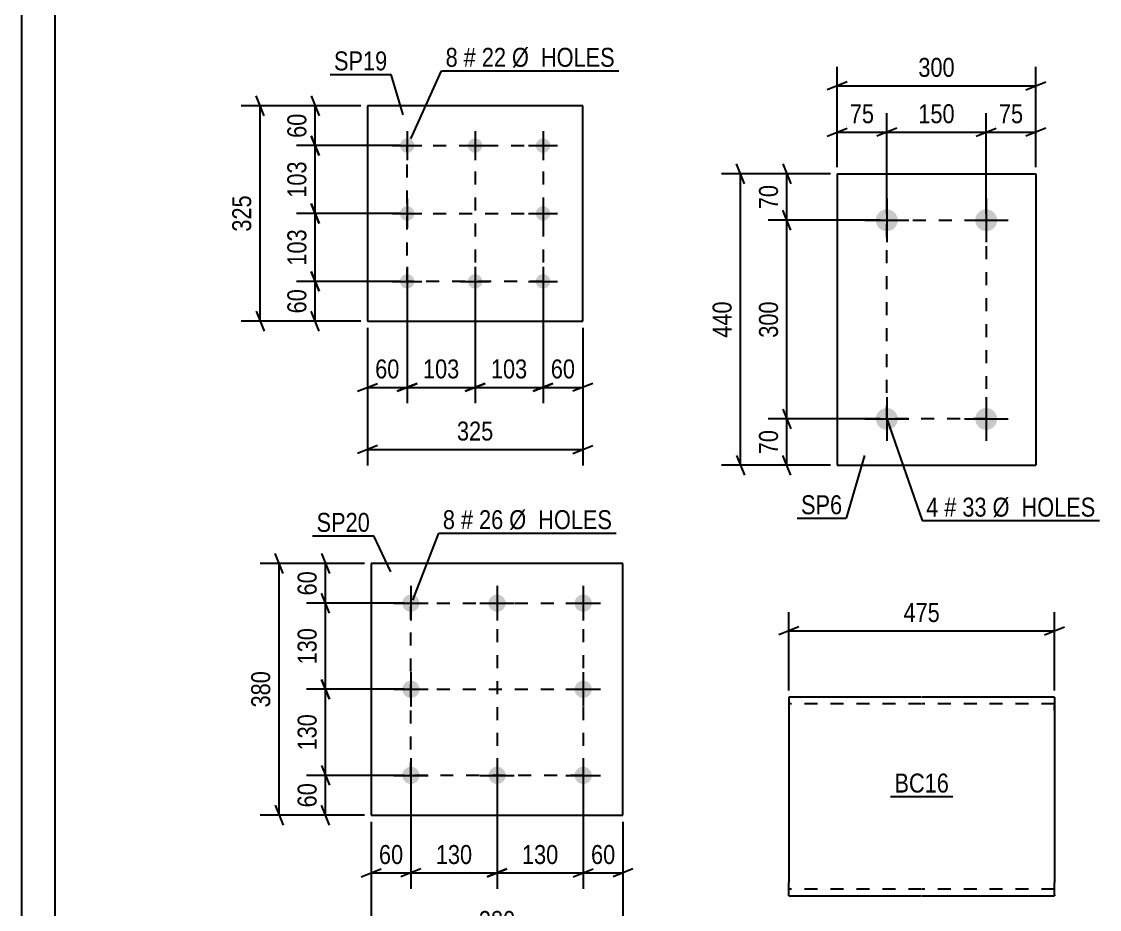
# Model space of a CAD drawing. Header units: millimetres. Extents: x 0 to 594, y 0 to 420.
# Drawn here: x 0 to 162.6, y 151.9 to 285.9 of the extents above; entities that cross this region are included whole.
import ezdxf

# ---------------------------------------------------------------- set-up
doc = ezdxf.new("R2010")
doc.units = ezdxf.units.MM
doc.linetypes.add('DXK_LINE_DOT2', pattern=[3.9198, 1.9599, -1.9599])
doc.styles.add('Arial Narrow', font='ARIALN.TTF', dxfattribs={"height": 0.2})

# ---------------------------------------------------------------- blocks, each defined once
blk = doc.blocks.new('Unknown-284929833-1131')
at = {"color": 5, "linetype": 'Continuous'}
for p, q in [((0, 420), (0, 0)), ((5, 415), (5, 5))]:
    blk.add_line(p, q, dxfattribs=at)
blk = doc.blocks.new('Bolt-284929833-6609 - 6575')
at = {"linetype": 'Continuous'}
for points in [[(58.19, 268.3, -1), (58.19, 266.1, -1)], [(68.44, 268.3, -1), (68.44, 266.1, -1)], [(78.69, 268.3, -1), (78.69, 266.1, -1)], [(58.19, 258.05, -1), (58.19, 255.85, -1)], [(78.69, 258.05, -1), (78.69, 255.85, -1)], [(58.19, 247.8, -1), (58.19, 245.6, -1)], [(68.44, 247.8, -1), (68.44, 245.6, -1)], [(78.69, 247.8, -1), (78.69, 245.6, -1)]]:
    blk.add_hatch(color=1, dxfattribs=at).paths.add_polyline_path(points)
at = {"color": 1, "linetype": 'Continuous'}
for p, q in [((58.19, 269.4), (58.19, 265)), ((68.44, 269.4), (68.44, 265)), ((78.69, 269.4), (78.69, 265)), ((55.99, 267.2), (60.39, 267.2)), ((66.24, 267.2), (70.64, 267.2)), ((76.49, 267.2), (80.89, 267.2)), ((58.19, 259.15), (58.19, 254.75)), ((78.69, 259.15), (78.69, 254.75)), ((55.99, 256.95), (60.39, 256.95)), ((76.49, 256.95), (80.89, 256.95)), ((58.19, 248.9), (58.19, 244.5)), ((68.44, 248.9), (68.44, 244.5)), ((78.69, 248.9), (78.69, 244.5)), ((55.99, 246.7), (60.39, 246.7)), ((66.24, 246.7), (70.64, 246.7)), ((76.49, 246.7), (80.89, 246.7))]:
    blk.add_line(p, q, dxfattribs=at)
blk = doc.blocks.new('Part-284929833-6614 - 6575')
at = {"color": 2, "linetype": 'Continuous'}
for p, q in [((84.69, 273.2), (52.19, 273.2)), ((52.19, 273.2), (52.19, 240.7)), ((84.69, 240.7), (84.69, 273.2)), ((52.19, 240.7), (84.69, 240.7))]:
    blk.add_line(p, q, dxfattribs=at)
blk = doc.blocks.new('Bolt-284929833-6725 - 6691')
at = {"linetype": 'Continuous'}
for points in [[(58.75, 199.41, -1), (58.75, 196.81, -1)], [(71.75, 199.41, -1), (71.75, 196.81, -1)], [(84.75, 199.41, -1), (84.75, 196.81, -1)], [(58.75, 186.41, -1), (58.75, 183.81, -1)], [(84.75, 186.41, -1), (84.75, 183.81, -1)], [(58.75, 173.41, -1), (58.75, 170.81, -1)], [(71.75, 173.41, -1), (71.75, 170.81, -1)], [(84.75, 173.41, -1), (84.75, 170.81, -1)]]:
    blk.add_hatch(color=1, dxfattribs=at).paths.add_polyline_path(points)
at = {"color": 1, "linetype": 'Continuous'}
for p, q in [((58.75, 200.71), (58.75, 195.51)), ((71.75, 200.71), (71.75, 195.51)), ((84.75, 200.71), (84.75, 195.51)), ((56.15, 198.11), (61.35, 198.11)), ((69.15, 198.11), (74.35, 198.11)), ((82.15, 198.11), (87.35, 198.11)), ((58.75, 187.71), (58.75, 182.51)), ((84.75, 187.71), (84.75, 182.51)), ((56.15, 185.11), (61.35, 185.11)), ((82.15, 185.11), (87.35, 185.11)), ((58.75, 174.71), (58.75, 169.51)), ((71.75, 174.71), (71.75, 169.51)), ((84.75, 174.71), (84.75, 169.51)), ((56.15, 172.11), (61.35, 172.11)), ((69.15, 172.11), (74.35, 172.11)), ((82.15, 172.11), (87.35, 172.11))]:
    blk.add_line(p, q, dxfattribs=at)
blk = doc.blocks.new('Part-284929833-6730 - 6691')
at = {"color": 2, "linetype": 'Continuous'}
for p, q in [((90.75, 204.11), (52.75, 204.11)), ((52.75, 204.11), (52.75, 166.11)), ((90.75, 166.11), (90.75, 204.11)), ((52.75, 166.11), (90.75, 166.11))]:
    blk.add_line(p, q, dxfattribs=at)
blk = doc.blocks.new('Part-284929833-7233 - 7226')
at = {"color": 2, "linetype": 'Continuous'}
for p, q in [((115.78, 183.92), (115.78, 181.92)), ((135.78, 183.92), (115.78, 183.92)), ((155.88, 183.92), (135.88, 183.92)), ((155.88, 183.92), (155.88, 183.33)), ((155.88, 183.33), (155.88, 181.92)), ((115.78, 181.92), (115.78, 155.92)), ((155.88, 181.92), (155.88, 155.92)), ((115.78, 153.92), (115.78, 155.92)), ((155.88, 153.92), (155.88, 155.92)), ((115.78, 153.92), (135.78, 153.92)), ((135.88, 153.92), (155.88, 153.92))]:
    blk.add_line(p, q, dxfattribs=at)
at = {"color": 7, "linetype": 'DXK_LINE_DOT2'}
for p, q in [((135.78, 182.92), (115.78, 182.92)), ((115.78, 182.62), (115.78, 181.92)), ((155.88, 182.92), (135.88, 182.92)), ((155.88, 183.33), (155.88, 182.92)), ((155.88, 181.92), (155.88, 182.68)), ((115.78, 154.92), (115.78, 154.99)), ((115.78, 154.92), (115.78, 154.99)), ((135.78, 154.92), (115.78, 154.92)), ((155.88, 154.92), (135.88, 154.92)), ((155.88, 154.99), (155.88, 155.92)), ((155.88, 154.92), (155.88, 154.99)), ((155.88, 154.92), (155.88, 154.99)), ((155.88, 154.07), (155.88, 153.92))]:
    blk.add_line(p, q, dxfattribs=at)
blk = doc.blocks.new('Bolt-284929833-7333 - 7299')
at = {"linetype": 'Continuous'}
for points in [[(130.56, 257.58, -1), (130.56, 254.28, -1)], [(145.56, 257.58, -1), (145.56, 254.28, -1)], [(130.56, 227.58, -1), (130.56, 224.28, -1)], [(145.56, 227.58, -1), (145.56, 224.28, -1)]]:
    blk.add_hatch(color=1, dxfattribs=at).paths.add_polyline_path(points)
at = {"color": 1, "linetype": 'Continuous'}
for p, q in [((130.56, 259.23), (130.56, 252.63)), ((145.56, 259.23), (145.56, 252.63)), ((127.26, 255.93), (133.86, 255.93)), ((142.26, 255.93), (148.86, 255.93)), ((130.56, 229.23), (130.56, 222.63)), ((145.56, 229.23), (145.56, 222.63)), ((127.26, 225.93), (133.86, 225.93)), ((142.26, 225.93), (148.86, 225.93))]:
    blk.add_line(p, q, dxfattribs=at)
blk = doc.blocks.new('Part-284929833-7338 - 7299')
at = {"color": 2, "linetype": 'Continuous'}
for p, q in [((123.06, 262.93), (123.06, 218.93)), ((123.06, 262.93), (153.06, 262.93)), ((153.06, 262.93), (153.06, 218.93)), ((123.06, 218.93), (153.06, 218.93))]:
    blk.add_line(p, q, dxfattribs=at)
blk = doc.blocks.new('Rectangle-284929833-11214 - 6575')
at = {"color": 1, "linetype": 'DXK_LINE_DOT2'}
blk.add_lwpolyline([(58.19, 267.2), (78.69, 267.2), (78.69, 246.7), (58.19, 246.7), (58.19, 267.2)], close=True, dxfattribs=at)
blk = doc.blocks.new('Rectangle-284929833-11246 - 6691')
at = {"color": 1, "linetype": 'DXK_LINE_DOT2'}
blk.add_lwpolyline([(58.75, 198.11), (84.75, 198.11), (84.75, 172.11), (58.75, 172.11), (58.75, 198.11)], close=True, dxfattribs=at)
blk = doc.blocks.new('Rectangle-284929833-11277 - 7299')
at = {"color": 1, "linetype": 'DXK_LINE_DOT2'}
blk.add_lwpolyline([(130.56, 255.93), (145.56, 255.93), (145.56, 225.93), (130.56, 225.93), (130.56, 255.93)], close=True, dxfattribs=at)
blk = doc.blocks.new('Line-284929833-11224 - 6575')
at = {"color": 1, "linetype": 'DXK_LINE_DOT2'}
blk.add_line((68.44, 267.2), (68.44, 246.7), dxfattribs=at)
blk = doc.blocks.new('Line-284929833-11256 - 6691')
at = {"color": 1, "linetype": 'DXK_LINE_DOT2'}
blk.add_line((71.75, 198.11), (71.75, 172.11), dxfattribs=at)
blk = doc.blocks.new('Line-284929833-11231 - 6575')
at = {"color": 1, "linetype": 'DXK_LINE_DOT2'}
blk.add_line((58.19, 256.95), (78.69, 256.95), dxfattribs=at)
blk = doc.blocks.new('Line-284929833-11263 - 6691')
at = {"color": 1, "linetype": 'DXK_LINE_DOT2'}
blk.add_line((58.75, 185.11), (84.75, 185.11), dxfattribs=at)
blk = doc.blocks.new('StraightDimension-284929833-6652 - 6575')
at = {"color": 7, "linetype": 'Continuous'}
for p, q in [((36.6, 271.7), (35.4, 274.7)), ((51.19, 273.2), (33.15, 273.2)), ((36, 240.7), (36, 273.2)), ((35.4, 242.2), (36.6, 239.2)), ((51.19, 240.7), (33.15, 240.7))]:
    blk.add_line(p, q, dxfattribs=at)
at = {"color": 0}
blk.add_wipeout([(35.25, 260.29), (31.05, 260.29), (31.05, 253.61), (35.25, 253.61)], dxfattribs=at)
at = {"color": 3, "style": 'Arial Narrow'}
blk.add_text('325', height=2.863, rotation=90.0002, dxfattribs=at).set_placement((34.65, 254.21))
blk = doc.blocks.new('StraightDimension-284929833-6641 - 6575')
at = {"color": 7, "linetype": 'Continuous'}
for p, q in [((58.19, 245.7), (58.19, 228.3)), ((52.19, 239.7), (52.19, 228.3)), ((50.69, 230.1), (53.69, 231.3)), ((59.69, 231.3), (56.69, 230.1)), ((52.19, 230.7), (58.19, 230.7))]:
    blk.add_line(p, q, dxfattribs=at)
at = {"color": 0}
blk.add_wipeout([(57.62, 231.45), (57.62, 235.65), (52.76, 235.65), (52.76, 231.45)], dxfattribs=at)
at = {"color": 3, "style": 'Arial Narrow'}
blk.add_text('60', height=2.863, dxfattribs=at).set_placement((53.36, 232.05))
blk = doc.blocks.new('StraightDimension-284929833-6616 - 6575')
at = {"color": 7, "linetype": 'Continuous'}
for p, q in [((52.19, 239.7), (52.19, 218.92)), ((84.69, 239.7), (84.69, 218.92)), ((53.69, 221.92), (50.69, 220.72)), ((52.19, 221.32), (84.69, 221.32)), ((83.19, 220.72), (86.19, 221.92))]:
    blk.add_line(p, q, dxfattribs=at)
at = {"color": 0}
blk.add_wipeout([(71.78, 222.07), (71.78, 226.27), (65.1, 226.27), (65.1, 222.07)], dxfattribs=at)
at = {"color": 3, "style": 'Arial Narrow'}
blk.add_text('325', height=2.863, dxfattribs=at).set_placement((65.7, 222.67))
blk = doc.blocks.new('StraightDimension-284929833-6627 - 6575')
at = {"color": 7, "linetype": 'Continuous'}
for p, q in [((78.69, 245.7), (78.69, 228.3)), ((84.69, 239.7), (84.69, 228.3)), ((77.19, 230.1), (80.19, 231.3)), ((86.19, 231.3), (83.19, 230.1)), ((78.69, 230.7), (84.69, 230.7))]:
    blk.add_line(p, q, dxfattribs=at)
at = {"color": 0}
blk.add_wipeout([(84.12, 231.45), (84.12, 235.65), (79.26, 235.65), (79.26, 231.45)], dxfattribs=at)
at = {"color": 3, "style": 'Arial Narrow'}
blk.add_text('60', height=2.863, dxfattribs=at).set_placement((79.86, 232.05))
blk = doc.blocks.new('StraightDimension-284929833-6637 - 6575')
at = {"color": 7, "linetype": 'Continuous'}
for p, q in [((68.44, 245.7), (68.44, 228.3)), ((78.69, 245.7), (78.69, 228.3)), ((66.94, 230.1), (69.94, 231.3)), ((80.19, 231.3), (77.19, 230.1)), ((68.44, 230.7), (78.69, 230.7))]:
    blk.add_line(p, q, dxfattribs=at)
at = {"color": 0}
blk.add_wipeout([(76.91, 231.45), (76.91, 235.65), (70.22, 235.65), (70.22, 231.45)], dxfattribs=at)
at = {"color": 3, "style": 'Arial Narrow'}
blk.add_text('103', height=2.863, dxfattribs=at).set_placement((70.82, 232.05))
blk = doc.blocks.new('StraightDimension-284929833-6639 - 6575')
at = {"color": 7, "linetype": 'Continuous'}
for p, q in [((58.19, 245.7), (58.19, 228.3)), ((68.44, 245.7), (68.44, 228.3)), ((56.69, 230.1), (59.69, 231.3)), ((69.94, 231.3), (66.94, 230.1)), ((58.19, 230.7), (68.44, 230.7))]:
    blk.add_line(p, q, dxfattribs=at)
at = {"color": 0}
blk.add_wipeout([(66.66, 231.45), (66.66, 235.65), (59.97, 235.65), (59.97, 231.45)], dxfattribs=at)
at = {"color": 3, "style": 'Arial Narrow'}
blk.add_text('103', height=2.863, dxfattribs=at).set_placement((60.57, 232.05))
blk = doc.blocks.new('StraightDimension-284929833-6663 - 6575')
at = {"color": 7, "linetype": 'Continuous'}
for p, q in [((43.72, 274.7), (44.92, 271.7)), ((51.19, 273.2), (41.47, 273.2)), ((44.32, 267.2), (44.32, 273.2)), ((44.92, 265.7), (43.72, 268.7)), ((57.19, 267.2), (41.47, 267.2))]:
    blk.add_line(p, q, dxfattribs=at)
at = {"color": 0}
blk.add_wipeout([(43.57, 272.63), (39.37, 272.63), (39.37, 267.77), (43.57, 267.77)], dxfattribs=at)
at = {"color": 3, "style": 'Arial Narrow'}
blk.add_text('60', height=2.863, rotation=90.0002, dxfattribs=at).set_placement((42.97, 268.37))
blk = doc.blocks.new('StraightDimension-284929833-6673 - 6575')
at = {"color": 7, "linetype": 'Continuous'}
for p, q in [((43.72, 268.7), (44.92, 265.7)), ((57.19, 267.2), (41.47, 267.2)), ((44.32, 256.95), (44.32, 267.2)), ((44.92, 255.45), (43.72, 258.45)), ((57.19, 256.95), (41.47, 256.95))]:
    blk.add_line(p, q, dxfattribs=at)
at = {"color": 0}
blk.add_wipeout([(43.57, 265.42), (39.37, 265.42), (39.37, 258.73), (43.57, 258.73)], dxfattribs=at)
at = {"color": 3, "style": 'Arial Narrow'}
blk.add_text('103', height=2.863, rotation=90.0002, dxfattribs=at).set_placement((42.97, 259.33))
blk = doc.blocks.new('StraightDimension-284929833-6675 - 6575')
at = {"color": 7, "linetype": 'Continuous'}
for p, q in [((43.72, 258.45), (44.92, 255.45)), ((57.19, 256.95), (41.47, 256.95)), ((44.32, 246.7), (44.32, 256.95)), ((44.92, 245.2), (43.72, 248.2)), ((57.19, 246.7), (41.47, 246.7))]:
    blk.add_line(p, q, dxfattribs=at)
at = {"color": 0}
blk.add_wipeout([(43.57, 255.17), (39.37, 255.17), (39.37, 248.48), (43.57, 248.48)], dxfattribs=at)
at = {"color": 3, "style": 'Arial Narrow'}
blk.add_text('103', height=2.863, rotation=90.0002, dxfattribs=at).set_placement((42.97, 249.08))
blk = doc.blocks.new('StraightDimension-284929833-6677 - 6575')
at = {"color": 7, "linetype": 'Continuous'}
for p, q in [((43.72, 248.2), (44.92, 245.2)), ((57.19, 246.7), (41.47, 246.7)), ((44.32, 240.7), (44.32, 246.7)), ((44.92, 239.2), (43.72, 242.2)), ((51.19, 240.7), (41.47, 240.7))]:
    blk.add_line(p, q, dxfattribs=at)
at = {"color": 0}
blk.add_wipeout([(43.57, 246.13), (39.37, 246.13), (39.37, 241.27), (43.57, 241.27)], dxfattribs=at)
at = {"color": 3, "style": 'Arial Narrow'}
blk.add_text('60', height=2.863, rotation=90.0002, dxfattribs=at).set_placement((42.97, 241.87))
blk = doc.blocks.new('StraightDimension-284929833-6757 - 6691')
at = {"color": 7, "linetype": 'Continuous'}
for p, q in [((84.75, 171.11), (84.75, 154.98)), ((90.75, 165.11), (90.75, 154.98)), ((83.25, 156.78), (86.25, 157.98)), ((92.25, 157.98), (89.25, 156.78)), ((84.75, 157.38), (90.75, 157.38))]:
    blk.add_line(p, q, dxfattribs=at)
at = {"color": 0}
blk.add_wipeout([(90.18, 158.13), (90.18, 162.33), (85.33, 162.33), (85.33, 158.13)], dxfattribs=at)
at = {"color": 3, "style": 'Arial Narrow'}
blk.add_text('60', height=2.863, dxfattribs=at).set_placement((85.93, 158.73))
blk = doc.blocks.new('StraightDimension-284929833-6789 - 6691')
at = {"color": 7, "linetype": 'Continuous'}
for p, q in [((46.47, 183.61), (45.27, 186.61)), ((57.75, 185.11), (43.02, 185.11)), ((45.87, 172.11), (45.87, 185.11)), ((45.27, 173.61), (46.47, 170.61)), ((57.75, 172.11), (43.02, 172.11))]:
    blk.add_line(p, q, dxfattribs=at)
at = {"color": 0}
blk.add_wipeout([(45.12, 181.95), (40.92, 181.95), (40.92, 175.27), (45.12, 175.27)], dxfattribs=at)
at = {"color": 3, "style": 'Arial Narrow'}
blk.add_text('130', height=2.863, rotation=90.0002, dxfattribs=at).set_placement((44.52, 175.87))
blk = doc.blocks.new('StraightDimension-284929833-6743 - 6691')
at = {"color": 7, "linetype": 'Continuous'}
for p, q in [((58.75, 171.11), (58.75, 154.98)), ((52.75, 165.11), (52.75, 154.98)), ((51.25, 156.78), (54.25, 157.98)), ((60.25, 157.98), (57.25, 156.78)), ((52.75, 157.38), (58.75, 157.38))]:
    blk.add_line(p, q, dxfattribs=at)
at = {"color": 0}
blk.add_wipeout([(58.18, 158.13), (58.18, 162.33), (53.33, 162.33), (53.33, 158.13)], dxfattribs=at)
at = {"color": 3, "style": 'Arial Narrow'}
blk.add_text('60', height=2.863, dxfattribs=at).set_placement((53.93, 158.73))
blk = doc.blocks.new('StraightDimension-284929833-6732 - 6691')
at = {"color": 7, "linetype": 'Continuous'}
for p, q in [((52.75, 165.11), (52.75, 145.02)), ((90.75, 165.11), (90.75, 145.02)), ((54.25, 148.02), (51.25, 146.82)), ((89.25, 146.82), (92.25, 148.02)), ((52.75, 147.42), (90.75, 147.42))]:
    blk.add_line(p, q, dxfattribs=at)
at = {"color": 0}
blk.add_wipeout([(75.1, 148.17), (75.1, 152.37), (68.41, 152.37), (68.41, 148.17)], dxfattribs=at)
at = {"color": 3, "style": 'Arial Narrow'}
blk.add_text('380', height=2.863, dxfattribs=at).set_placement((69.01, 148.77))
blk = doc.blocks.new('StraightDimension-284929833-6753 - 6691')
at = {"color": 7, "linetype": 'Continuous'}
for p, q in [((58.75, 171.11), (58.75, 154.98)), ((71.75, 171.11), (71.75, 154.98)), ((60.25, 157.98), (57.25, 156.78)), ((70.25, 156.78), (73.25, 157.98)), ((58.75, 157.38), (71.75, 157.38))]:
    blk.add_line(p, q, dxfattribs=at)
at = {"color": 0}
blk.add_wipeout([(68.6, 158.13), (68.6, 162.33), (61.91, 162.33), (61.91, 158.13)], dxfattribs=at)
at = {"color": 3, "style": 'Arial Narrow'}
blk.add_text('130', height=2.863, dxfattribs=at).set_placement((62.51, 158.73))
blk = doc.blocks.new('StraightDimension-284929833-6755 - 6691')
at = {"color": 7, "linetype": 'Continuous'}
for p, q in [((71.75, 171.11), (71.75, 154.98)), ((84.75, 171.11), (84.75, 154.98)), ((73.25, 157.98), (70.25, 156.78)), ((83.25, 156.78), (86.25, 157.98)), ((71.75, 157.38), (84.75, 157.38))]:
    blk.add_line(p, q, dxfattribs=at)
at = {"color": 0}
blk.add_wipeout([(81.6, 158.13), (81.6, 162.33), (74.91, 162.33), (74.91, 158.13)], dxfattribs=at)
at = {"color": 3, "style": 'Arial Narrow'}
blk.add_text('130', height=2.863, dxfattribs=at).set_placement((75.51, 158.73))
blk = doc.blocks.new('StraightDimension-284929833-6768 - 6691')
at = {"color": 7, "linetype": 'Continuous'}
for p, q in [((39.47, 202.61), (38.27, 205.61)), ((51.75, 204.11), (36.02, 204.11)), ((38.87, 166.11), (38.87, 204.11)), ((38.27, 167.61), (39.47, 164.61)), ((51.75, 166.11), (36.02, 166.11))]:
    blk.add_line(p, q, dxfattribs=at)
at = {"color": 0}
blk.add_wipeout([(38.12, 188.45), (33.92, 188.45), (33.92, 181.77), (38.12, 181.77)], dxfattribs=at)
at = {"color": 3, "style": 'Arial Narrow'}
blk.add_text('380', height=2.863, rotation=90.0002, dxfattribs=at).set_placement((37.52, 182.37))
blk = doc.blocks.new('StraightDimension-284929833-6779 - 6691')
at = {"color": 7, "linetype": 'Continuous'}
for p, q in [((45.27, 173.61), (46.47, 170.61)), ((57.75, 172.11), (43.02, 172.11)), ((45.87, 166.11), (45.87, 172.11)), ((46.47, 164.61), (45.27, 167.61)), ((51.75, 166.11), (43.02, 166.11))]:
    blk.add_line(p, q, dxfattribs=at)
at = {"color": 0}
blk.add_wipeout([(45.12, 171.54), (40.92, 171.54), (40.92, 166.68), (45.12, 166.68)], dxfattribs=at)
at = {"color": 3, "style": 'Arial Narrow'}
blk.add_text('60', height=2.863, rotation=90.0002, dxfattribs=at).set_placement((44.52, 167.28))
blk = doc.blocks.new('StraightDimension-284929833-6791 - 6691')
at = {"color": 7, "linetype": 'Continuous'}
for p, q in [((46.47, 196.61), (45.27, 199.61)), ((57.75, 198.11), (43.02, 198.11)), ((45.87, 185.11), (45.87, 198.11)), ((45.27, 186.61), (46.47, 183.61)), ((57.75, 185.11), (43.02, 185.11))]:
    blk.add_line(p, q, dxfattribs=at)
at = {"color": 0}
blk.add_wipeout([(45.12, 194.95), (40.92, 194.95), (40.92, 188.27), (45.12, 188.27)], dxfattribs=at)
at = {"color": 3, "style": 'Arial Narrow'}
blk.add_text('130', height=2.863, rotation=90.0002, dxfattribs=at).set_placement((44.52, 188.87))
blk = doc.blocks.new('StraightDimension-284929833-6793 - 6691')
at = {"color": 7, "linetype": 'Continuous'}
for p, q in [((45.27, 205.61), (46.47, 202.61)), ((51.75, 204.11), (43.02, 204.11)), ((45.87, 198.11), (45.87, 204.11)), ((46.47, 196.61), (45.27, 199.61)), ((57.75, 198.11), (43.02, 198.11))]:
    blk.add_line(p, q, dxfattribs=at)
at = {"color": 0}
blk.add_wipeout([(45.12, 203.54), (40.92, 203.54), (40.92, 198.68), (45.12, 198.68)], dxfattribs=at)
at = {"color": 3, "style": 'Arial Narrow'}
blk.add_text('60', height=2.863, rotation=90.0002, dxfattribs=at).set_placement((44.52, 199.28))
blk = doc.blocks.new('StraightDimension-284929833-7236 - 7226')
at = {"color": 7, "linetype": 'Continuous'}
for p, q in [((115.78, 184.92), (115.78, 196.77)), ((155.88, 184.92), (155.88, 196.77)), ((117.28, 194.52), (114.28, 193.32)), ((115.78, 193.92), (155.88, 193.92)), ((154.38, 193.32), (157.38, 194.52))]:
    blk.add_line(p, q, dxfattribs=at)
at = {"color": 0}
blk.add_wipeout([(139.17, 194.67), (139.17, 198.87), (132.48, 198.87), (132.48, 194.67)], dxfattribs=at)
at = {"color": 3, "style": 'Arial Narrow'}
blk.add_text('475', height=2.863, dxfattribs=at).set_placement((133.08, 195.27))
blk = doc.blocks.new('StraightDimension-284929833-7361 - 7299')
at = {"color": 7, "linetype": 'Continuous'}
for p, q in [((130.56, 256.93), (130.56, 272.08)), ((145.56, 256.93), (145.56, 272.08)), ((132.06, 269.83), (129.06, 268.63)), ((130.56, 269.23), (145.56, 269.23)), ((144.06, 268.63), (147.06, 269.83))]:
    blk.add_line(p, q, dxfattribs=at)
at = {"color": 0}
blk.add_wipeout([(141.4, 269.98), (141.4, 274.18), (134.72, 274.18), (134.72, 269.98)], dxfattribs=at)
at = {"color": 3, "style": 'Arial Narrow'}
blk.add_text('150', height=2.863, dxfattribs=at).set_placement((135.32, 270.58))
blk = doc.blocks.new('StraightDimension-284929833-7393 - 7299')
at = {"color": 7, "linetype": 'Continuous'}
for p, q in [((114.89, 227.43), (116.09, 224.43)), ((129.56, 225.93), (112.64, 225.93)), ((115.49, 218.93), (115.49, 225.93)), ((116.09, 217.43), (114.89, 220.43)), ((122.06, 218.93), (112.64, 218.93))]:
    blk.add_line(p, q, dxfattribs=at)
at = {"color": 0}
blk.add_wipeout([(114.74, 224.86), (110.54, 224.86), (110.54, 220), (114.74, 220)], dxfattribs=at)
at = {"color": 3, "style": 'Arial Narrow'}
blk.add_text('70', height=2.863, rotation=90.0002, dxfattribs=at).set_placement((114.14, 220.6))
blk = doc.blocks.new('StraightDimension-284929833-7340 - 7299')
at = {"color": 7, "linetype": 'Continuous'}
for p, q in [((123.06, 263.93), (123.06, 279.08)), ((153.06, 263.93), (153.06, 279.08)), ((124.56, 276.83), (121.56, 275.63)), ((151.56, 275.63), (154.56, 276.83)), ((123.06, 276.23), (153.06, 276.23))]:
    blk.add_line(p, q, dxfattribs=at)
at = {"color": 0}
blk.add_wipeout([(141.4, 276.98), (141.4, 281.18), (134.72, 281.18), (134.72, 276.98)], dxfattribs=at)
at = {"color": 3, "style": 'Arial Narrow'}
blk.add_text('300', height=2.863, dxfattribs=at).set_placement((135.32, 277.58))
blk = doc.blocks.new('StraightDimension-284929833-7351 - 7299')
at = {"color": 7, "linetype": 'Continuous'}
for p, q in [((123.06, 263.93), (123.06, 272.08)), ((130.56, 256.93), (130.56, 272.08)), ((121.56, 268.63), (124.56, 269.83)), ((123.06, 269.23), (130.56, 269.23)), ((132.06, 269.83), (129.06, 268.63))]:
    blk.add_line(p, q, dxfattribs=at)
at = {"color": 0}
blk.add_wipeout([(129.24, 269.98), (129.24, 274.18), (124.38, 274.18), (124.38, 269.98)], dxfattribs=at)
at = {"color": 3, "style": 'Arial Narrow'}
blk.add_text('75', height=2.863, dxfattribs=at).set_placement((124.98, 270.58))
blk = doc.blocks.new('StraightDimension-284929833-7371 - 7299')
at = {"color": 7, "linetype": 'Continuous'}
for p, q in [((145.56, 256.93), (145.56, 272.08)), ((153.06, 263.93), (153.06, 272.08)), ((144.06, 268.63), (147.06, 269.83)), ((145.56, 269.23), (153.06, 269.23)), ((154.56, 269.83), (151.56, 268.63))]:
    blk.add_line(p, q, dxfattribs=at)
at = {"color": 0}
blk.add_wipeout([(151.74, 269.98), (151.74, 274.18), (146.88, 274.18), (146.88, 269.98)], dxfattribs=at)
at = {"color": 3, "style": 'Arial Narrow'}
blk.add_text('75', height=2.863, dxfattribs=at).set_placement((147.48, 270.58))
blk = doc.blocks.new('StraightDimension-284929833-7382 - 7299')
at = {"color": 7, "linetype": 'Continuous'}
for p, q in [((109.09, 261.43), (107.89, 264.43)), ((122.06, 262.93), (105.64, 262.93)), ((108.49, 218.93), (108.49, 262.93)), ((107.89, 220.43), (109.09, 217.43)), ((122.06, 218.93), (105.64, 218.93))]:
    blk.add_line(p, q, dxfattribs=at)
at = {"color": 0}
blk.add_wipeout([(107.74, 244.28), (103.54, 244.28), (103.54, 237.59), (107.74, 237.59)], dxfattribs=at)
at = {"color": 3, "style": 'Arial Narrow'}
blk.add_text('440', height=2.863, rotation=90.0002, dxfattribs=at).set_placement((107.14, 238.19))
blk = doc.blocks.new('StraightDimension-284929833-7403 - 7299')
at = {"color": 7, "linetype": 'Continuous'}
for p, q in [((116.09, 254.43), (114.89, 257.43)), ((129.56, 255.93), (112.64, 255.93)), ((115.49, 225.93), (115.49, 255.93)), ((114.89, 227.43), (116.09, 224.43)), ((129.56, 225.93), (112.64, 225.93))]:
    blk.add_line(p, q, dxfattribs=at)
at = {"color": 0}
blk.add_wipeout([(114.74, 244.28), (110.54, 244.28), (110.54, 237.59), (114.74, 237.59)], dxfattribs=at)
at = {"color": 3, "style": 'Arial Narrow'}
blk.add_text('300', height=2.863, rotation=90.0002, dxfattribs=at).set_placement((114.14, 238.19))
blk = doc.blocks.new('StraightDimension-284929833-7413 - 7299')
at = {"color": 7, "linetype": 'Continuous'}
for p, q in [((114.89, 264.43), (116.09, 261.43)), ((122.06, 262.93), (112.64, 262.93)), ((115.49, 255.93), (115.49, 262.93)), ((116.09, 254.43), (114.89, 257.43)), ((129.56, 255.93), (112.64, 255.93))]:
    blk.add_line(p, q, dxfattribs=at)
at = {"color": 0}
blk.add_wipeout([(114.74, 261.86), (110.54, 261.86), (110.54, 257), (114.74, 257)], dxfattribs=at)
at = {"color": 3, "style": 'Arial Narrow'}
blk.add_text('70', height=2.863, rotation=90.0002, dxfattribs=at).set_placement((114.14, 257.6))
blk = doc.blocks.new('Mark-284929833-6605 - 6575')
at = {"color": 0}
for points in [[(65.82, 279.1), (65.82, 282.1), (63.99, 282.1), (63.99, 279.1)], [(68.55, 279.1), (68.55, 282.1), (66.72, 282.1), (66.72, 279.1)], [(73.1, 279.1), (73.1, 282.1), (69.45, 282.1), (69.45, 279.1)], [(89.53, 279.1), (89.53, 282.1), (74, 282.1), (74, 279.1)]]:
    blk.add_wipeout(points, dxfattribs=at)
for points in [[(65.82, 279.1), (65.82, 282.1), (63.99, 282.1), (63.99, 279.1)], [(68.55, 279.1), (68.55, 282.1), (66.72, 282.1), (66.72, 279.1)], [(73.1, 279.1), (73.1, 282.1), (69.45, 282.1), (69.45, 279.1)], [(89.53, 279.1), (89.53, 282.1), (74, 282.1), (74, 279.1)]]:
    blk.add_wipeout(points, dxfattribs=at)
at = {"color": 7, "linetype": 'Continuous'}
for p, q in [((58.72, 268.24), (63.39, 278.5)), ((63.39, 278.5), (90.13, 278.5))]:
    blk.add_line(p, q, dxfattribs=at)
at = {"color": 3, "style": 'Arial Narrow'}
for s, height, p in [('8', 2.86, (63.99, 279.1)), ('#', 2.86, (66.72, 279.1)), ('22', 2.863, (69.45, 279.1)), ('Ø  HOLES', 2.863, (74, 279.1))]:
    blk.add_text(s, height=height, dxfattribs=at).set_placement(p)
blk = doc.blocks.new('Mark-284929833-6610 - 6575')
at = {"color": 0}
blk.add_wipeout([(55.19, 278.56), (55.19, 281.56), (47.15, 281.56), (47.15, 278.56)], dxfattribs=at)
blk.add_wipeout([(55.19, 278.56), (55.19, 281.56), (47.15, 281.56), (47.15, 278.56)], dxfattribs=at)
at = {"color": 30, "linetype": 'Continuous'}
for p in [(46.55, 277.96), (57.59, 271.84)]:
    blk.add_line(p, (55.79, 277.96), dxfattribs=at)
at = {"color": 3, "style": 'Arial Narrow'}
blk.add_text('SP19', height=2.863, dxfattribs=at).set_placement((47.15, 278.56))
blk = doc.blocks.new('Mark-284929833-6721 - 6691')
at = {"color": 0}
for points in [[(65.4, 209.29), (65.4, 212.29), (63.57, 212.29), (63.57, 209.29)], [(68.13, 209.29), (68.13, 212.29), (66.3, 212.29), (66.3, 209.29)], [(72.69, 209.29), (72.69, 212.29), (69.03, 212.29), (69.03, 209.29)], [(89.11, 209.29), (89.11, 212.29), (73.59, 212.29), (73.59, 209.29)]]:
    blk.add_wipeout(points, dxfattribs=at)
for points in [[(65.4, 209.29), (65.4, 212.29), (63.57, 212.29), (63.57, 209.29)], [(68.13, 209.29), (68.13, 212.29), (66.3, 212.29), (66.3, 209.29)], [(72.69, 209.29), (72.69, 212.29), (69.03, 212.29), (69.03, 209.29)], [(89.11, 209.29), (89.11, 212.29), (73.59, 212.29), (73.59, 209.29)]]:
    blk.add_wipeout(points, dxfattribs=at)
at = {"color": 7, "linetype": 'Continuous'}
for p, q in [((59.05, 198.59), (62.97, 208.69)), ((62.97, 208.69), (89.71, 208.69))]:
    blk.add_line(p, q, dxfattribs=at)
at = {"color": 3, "style": 'Arial Narrow'}
for s, height, p in [('8', 2.86, (63.57, 209.29)), ('#', 2.86, (66.3, 209.29)), ('26', 2.863, (69.03, 209.29)), ('Ø  HOLES', 2.863, (73.59, 209.29))]:
    blk.add_text(s, height=height, dxfattribs=at).set_placement(p)
blk = doc.blocks.new('Mark-284929833-6726 - 6691')
at = {"color": 0}
blk.add_wipeout([(52.56, 208.88), (52.56, 211.88), (44.52, 211.88), (44.52, 208.88)], dxfattribs=at)
blk.add_wipeout([(52.56, 208.88), (52.56, 211.88), (44.52, 211.88), (44.52, 208.88)], dxfattribs=at)
at = {"color": 30, "linetype": 'Continuous'}
for p in [(43.92, 208.28), (55.72, 202.84)]:
    blk.add_line(p, (53.16, 208.28), dxfattribs=at)
at = {"color": 3, "style": 'Arial Narrow'}
blk.add_text('SP20', height=2.863, dxfattribs=at).set_placement((44.52, 208.88))
blk = doc.blocks.new('Mark-284929833-7229 - 7226')
at = {"color": 0}
blk.add_wipeout([(139.94, 169.52), (139.94, 172.52), (131.72, 172.52), (131.72, 169.52)], dxfattribs=at)
blk.add_wipeout([(139.94, 169.52), (139.94, 172.52), (131.72, 172.52), (131.72, 169.52)], dxfattribs=at)
at = {"color": 30, "linetype": 'Continuous'}
blk.add_line((131.12, 168.92), (140.54, 168.92), dxfattribs=at)
at = {"color": 3, "style": 'Arial Narrow'}
blk.add_text('BC16', height=2.863, dxfattribs=at).set_placement((131.72, 169.52))
blk = doc.blocks.new('Mark-284929833-7329 - 7299')
at = {"color": 0}
for points in [[(138.33, 211.18), (138.33, 214.18), (136.51, 214.18), (136.51, 211.18)], [(141.06, 211.18), (141.06, 214.18), (139.23, 214.18), (139.23, 211.18)], [(145.62, 211.18), (145.62, 214.18), (141.96, 214.18), (141.96, 211.18)], [(162.05, 211.18), (162.05, 214.18), (146.52, 214.18), (146.52, 211.18)]]:
    blk.add_wipeout(points, dxfattribs=at)
for points in [[(138.33, 211.18), (138.33, 214.18), (136.51, 214.18), (136.51, 211.18)], [(141.06, 211.18), (141.06, 214.18), (139.23, 214.18), (139.23, 211.18)], [(145.62, 211.18), (145.62, 214.18), (141.96, 214.18), (141.96, 211.18)], [(162.05, 211.18), (162.05, 214.18), (146.52, 214.18), (146.52, 211.18)]]:
    blk.add_wipeout(points, dxfattribs=at)
at = {"color": 7, "linetype": 'Continuous'}
for p, q in [((130.56, 225.93), (135.91, 210.58)), ((135.91, 210.58), (162.65, 210.58))]:
    blk.add_line(p, q, dxfattribs=at)
at = {"color": 3, "style": 'Arial Narrow'}
for s, height, p in [('4', 2.86, (136.51, 211.18)), ('#', 2.86, (139.23, 211.18)), ('33', 2.863, (141.96, 211.18)), ('Ø  HOLES', 2.863, (146.52, 211.18))]:
    blk.add_text(s, height=height, dxfattribs=at).set_placement(p)
blk = doc.blocks.new('Mark-284929833-7334 - 7299')
at = {"color": 0}
blk.add_wipeout([(123.83, 211.54), (123.83, 214.54), (117.62, 214.54), (117.62, 211.54)], dxfattribs=at)
blk.add_wipeout([(123.83, 211.54), (123.83, 214.54), (117.62, 214.54), (117.62, 211.54)], dxfattribs=at)
at = {"color": 30, "linetype": 'Continuous'}
for p in [(127.22, 220.43), (117.02, 210.94)]:
    blk.add_line(p, (124.43, 210.94), dxfattribs=at)
at = {"color": 3, "style": 'Arial Narrow'}
blk.add_text('SP6', height=2.863, dxfattribs=at).set_placement((117.62, 211.54))

msp = doc.modelspace()

# ---------------------------------------------------------------- block references
for name in ['Unknown-284929833-1131', 'Part-284929833-6614 - 6575', 'Bolt-284929833-6609 - 6575', 'Rectangle-284929833-11214 - 6575', 'Line-284929833-11224 - 6575', 'Part-284929833-7338 - 7299', 'Bolt-284929833-7333 - 7299', 'Line-284929833-11231 - 6575', 'Rectangle-284929833-11277 - 7299', 'Part-284929833-6730 - 6691', 'Bolt-284929833-6725 - 6691', 'Rectangle-284929833-11246 - 6691', 'Line-284929833-11256 - 6691', 'Line-284929833-11263 - 6691', 'Part-284929833-7233 - 7226']:
    msp.add_blockref(name, (0, 0))

# ---------------------------------------------------------------- next in the draw order: block references
for name in ['Mark-284929833-6605 - 6575', 'StraightDimension-284929833-6652 - 6575', 'StraightDimension-284929833-7361 - 7299', 'StraightDimension-284929833-7393 - 7299', 'Mark-284929833-7329 - 7299', 'Mark-284929833-6721 - 6691', 'StraightDimension-284929833-7236 - 7226', 'StraightDimension-284929833-6789 - 6691', 'Mark-284929833-7229 - 7226', 'StraightDimension-284929833-6757 - 6691']:
    msp.add_blockref(name, (0, 0))

# ---------------------------------------------------------------- next in the draw order: block references
for name in ['StraightDimension-284929833-7340 - 7299', 'StraightDimension-284929833-6663 - 6575', 'StraightDimension-284929833-6641 - 6575', 'StraightDimension-284929833-6743 - 6691']:
    msp.add_blockref(name, (0, 0))

# ---------------------------------------------------------------- next in the draw order: block references
for name in ['Mark-284929833-6610 - 6575', 'StraightDimension-284929833-7351 - 7299', 'StraightDimension-284929833-7371 - 7299', 'StraightDimension-284929833-6673 - 6575', 'StraightDimension-284929833-6616 - 6575', 'StraightDimension-284929833-6732 - 6691']:
    msp.add_blockref(name, (0, 0))

# ---------------------------------------------------------------- next in the draw order: block references
for name in ['StraightDimension-284929833-7382 - 7299', 'StraightDimension-284929833-6627 - 6575', 'StraightDimension-284929833-6768 - 6691', 'StraightDimension-284929833-6753 - 6691']:
    msp.add_blockref(name, (0, 0))

# ---------------------------------------------------------------- next in the draw order: block references
for name in ['StraightDimension-284929833-7403 - 7299', 'StraightDimension-284929833-6637 - 6575', 'Mark-284929833-7334 - 7299', 'StraightDimension-284929833-6791 - 6691', 'StraightDimension-284929833-6779 - 6691', 'StraightDimension-284929833-6755 - 6691']:
    msp.add_blockref(name, (0, 0))

# ---------------------------------------------------------------- next in the draw order: block references
for name in ['StraightDimension-284929833-7413 - 7299', 'StraightDimension-284929833-6639 - 6575', 'StraightDimension-284929833-6793 - 6691']:
    msp.add_blockref(name, (0, 0))

# ---------------------------------------------------------------- next in the draw order: block references
for name in ['StraightDimension-284929833-6675 - 6575', 'Mark-284929833-6726 - 6691']:
    msp.add_blockref(name, (0, 0))

# ---------------------------------------------------------------- next in the draw order: block references
msp.add_blockref('StraightDimension-284929833-6677 - 6575', (0, 0))

doc.saveas('drawing.dxf')
